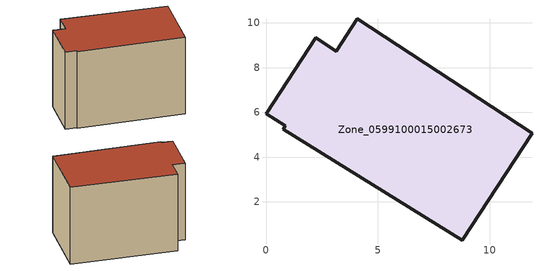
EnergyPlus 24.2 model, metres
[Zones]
Zone_0599100015002673
 floor ground (C_G): 11.89,5.07 8.78,0.28 0.76,5.25 0.85,5.39 0,5.94 2.22,9.33 3.14,8.73 4.09,10.18 z0.78
 wall outside (C_F): 3.14,8.73 2.22,9.33 0,5.94 0.85,5.39 0.76,5.25 8.78,0.28 11.89,5.07 4.09,10.18 3.14,8.73 z0.78:8.09
 roof outside (C_R): 8.78,0.28 11.89,5.07 4.09,10.18 3.14,8.73 2.22,9.33 0,5.94 0.85,5.39 0.76,5.25 z8.09
[BUILDING]
Pand.0599100015002673: North Axis=0; Terrain=City; Loads Convergence Tolerance Value=0.04; Temperature Convergence Tolerance Value=0.4; Solar Distribution=FullExterior; Maximum Number of Warmup Days=25; Minimum Number of Warmup Days=1
[Site:Location]
Rotterdam.The.Hague.AP_ZH_NLD Design_Conditions: Latitude=51.96; Longitude=4.45; Time Zone=1; Elevation=-4.5
[SITE:GROUNDTEMPERATURE:BUILDINGSURFACE]
18, 18, 18, 18, 18, 18, 18, 18, 18, 18, 18, 18
[MATERIAL] Thermal Absorptance=0.9; Solar Absorptance=0.7; Visible Absorptance=0.7
Name | Roughness | Thickness | Conductivity | Density | Specific Heat
G.TC.1965-1974 | MediumSmooth | 0.15 | 0.882353 | 540 | 1210
F.TC.1965-1974 | Rough | 0.3 | 0.697674 | 1920 | 840
R.TC.1965-1974 | MediumRough | 0.2 | 0.232558 | 1500 | 1000
[CONSTRUCTION]
C_G: G.TC.1965-1974
C_F: F.TC.1965-1974
C_R: R.TC.1965-1974
[ZONE]
Zone_0599100015002673: Type=1; Multiplier=1; Ceiling Height=Autocalculate; Volume=Autocalculate; Floor Area=autocalculate; Part of Total Floor Area=Yes
[ZONEINFILTRATION:DESIGNFLOWRATE]
Infil_Zone_0599100015002673: Zone or ZoneList or Space or SpaceList=Zone_0599100015002673; Schedule=AlwaysOn; Design Flow Rate Calculation Method=Flow/Area; Flow Rate per Floor Area=0.003; Constant Term Coefficient=1; Temperature Term Coefficient=0; Velocity Term Coefficient=0; Velocity Squared Term Coefficient=0
[HVACTEMPLATE:ZONE:IDEALLOADSAIRSYSTEM]
Zone_0599100015002673: Maximum Heating Supply Air Temperature=50; Minimum Cooling Supply Air Temperature=13; Maximum Heating Supply Air Humidity Ratio=0.0156; Minimum Cooling Supply Air Humidity Ratio=0.0077; Heating Limit=NoLimit; Cooling Limit=NoLimit; Dehumidification Control Type=ConstantSensibleHeatRatio; Cooling Sensible Heat Ratio=0.7; Dehumidification Setpoint=60; Humidification Control Type=None; Humidification Setpoint=30; Outdoor Air Method=None; Outdoor Air Flow Rate per Person=0.00944; Outdoor Air Flow Rate per Zone Floor Area=0; Outdoor Air Flow Rate per Zone=0; Demand Controlled Ventilation Type=None; Outdoor Air Economizer Type=NoEconomizer; Heat Recovery Type=None; Sensible Heat Recovery Effectiveness=0.7; Latent Heat Recovery Effectiveness=0.65
[ZONECONTROL:THERMOSTAT]
ThermostatControl_Zone_0599100015002673: Zone or ZoneList=Zone_0599100015002673; Control Type Schedule=DualSetpointControlType; Control 1=Thermostat_Zone_0599100015002673; Temperature Difference Between Cutout And Setpoint=0
[THERMOSTATSETPOINT:DUALSETPOINT]
Thermostat_Zone_0599100015002673: Heating Setpoint Temperature Schedule=HeatingSetpoint_Zone_0599100015002673; Cooling Setpoint Temperature Schedule=CoolingSetpoint_Zone_0599100015002673
[SCHEDULE:COMPACT]
HeatingSetpoint_Zone_0599100015002673: Through: 12/31, For: AllDays, Until: 24:00, 21
CoolingSetpoint_Zone_0599100015002673: Through: 12/31, For: AllDays, Until: 24:00, 24
DualSetpointControlType: Through: 12/31, For: AllDays, Until: 24:00, 4
AlwaysOn: Through: 12/31, For: AllDays, Until: 24:00, 1
